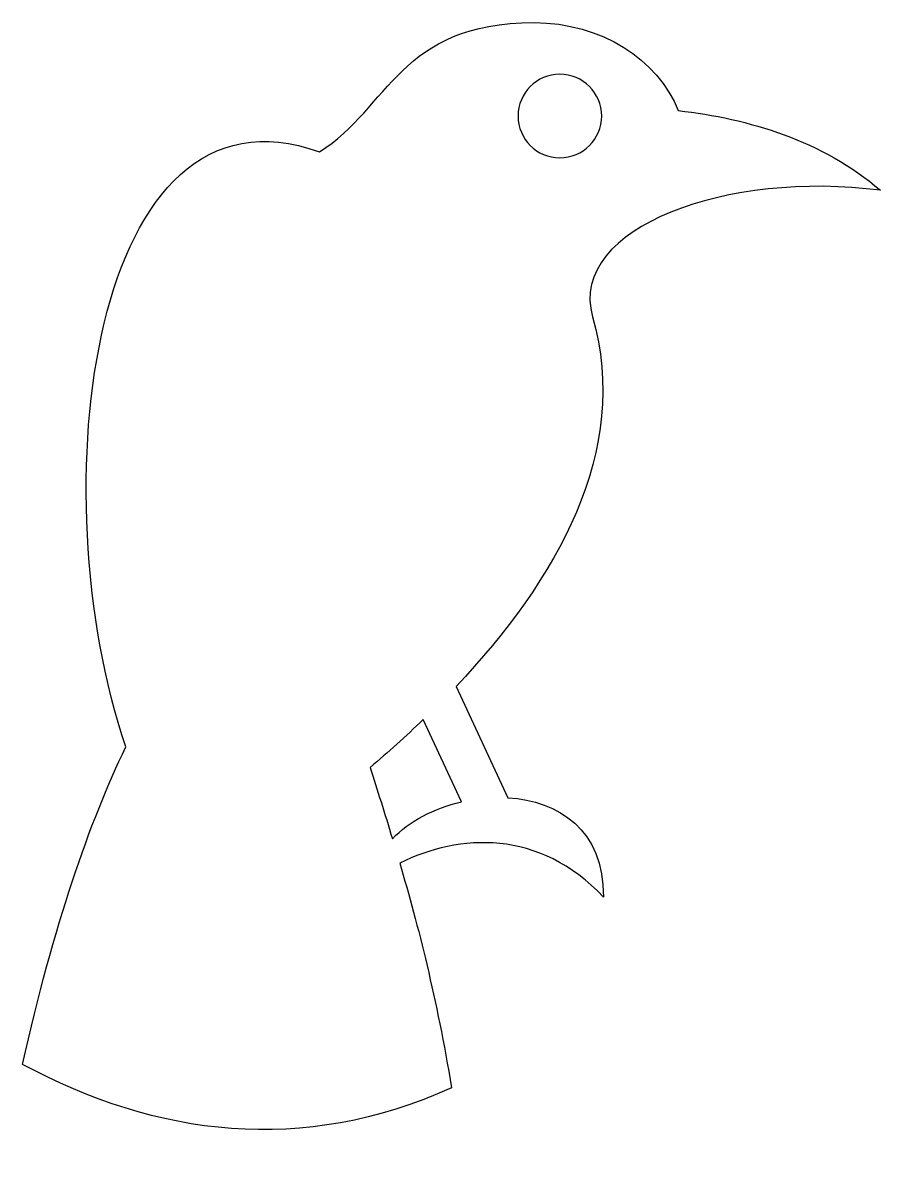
# Model space of a CAD drawing. Header units: centimetres. Extents: x -5.5 to 9.9, y -10.4 to 9.9.
import ezdxf

# ---------------------------------------------------------------- set-up
doc = ezdxf.new("R2010")
doc.units = ezdxf.units.CM
doc.header["$MEASUREMENT"] = 0
doc.layers.add('Layer 1', color=7, linetype='Continuous')

msp = doc.modelspace()

# ---------------------------------------------------------------- linework, layer by layer
at = {"layer": 'Layer 1'}
for points, knots in [([(3.68181, 9.85803), (1.26432, 9.85803), (1.0986, 8.33353), (-0.16075, 7.5441), (-0.16075, 7.5441), (-4.26816, 9.00202), (-5.18181, 1.45496), (-3.63302, -3.12043), (-3.63302, -3.12043), (-4.28224, -4.4666), (-4.92909, -6.32098), (-5.48053, -8.80914), (-5.48053, -8.80914), (-3.08421, -10.10201), (-0.45731, -10.43914), (2.20332, -9.22686), (2.20332, -9.22686), (1.94188, -7.6365), (1.60538, -6.32326), (1.27689, -5.20509), (1.27689, -5.20509), (2.33214, -4.67251), (3.78985, -4.59058), (4.92442, -5.8126), (4.92442, -5.8126), (4.93454, -4.6055), (4.1223, -4.08557), (3.21535, -4.031), (3.21535, -4.031), (3.21535, -4.031), (2.28639, -2.03591), (2.28639, -2.03591), (2.28639, -2.03591), (4.083, -0.13599), (5.42284, 2.18848), (4.72813, 4.58699), (4.72813, 4.58699), (4.29367, 6.20835), (7.18243, 7.21089), (9.88713, 6.85352), (9.88713, 6.85352), (8.85304, 7.74596), (7.52615, 8.13888), (6.26722, 8.282), (6.26722, 8.282), (5.89433, 9.1997), (4.89187, 9.85803), (3.68178, 9.85803), (3.68178, 9.85803), (3.68178, 9.85803), (3.68181, 9.85803), (3.68181, 9.85803)], [0, 0, 0, 0, 0.07142857, 0.07142857, 0.07142857, 0.07142857, 0.14285714, 0.14285714, 0.14285714, 0.14285714, 0.21428571, 0.21428571, 0.21428571, 0.21428571, 0.28571429, 0.28571429, 0.28571429, 0.28571429, 0.35714286, 0.35714286, 0.35714286, 0.35714286, 0.42857143, 0.42857143, 0.42857143, 0.42857143, 0.5, 0.5, 0.5, 0.5, 0.57142857, 0.57142857, 0.57142857, 0.57142857, 0.64285714, 0.64285714, 0.64285714, 0.64285714, 0.71428571, 0.71428571, 0.71428571, 0.71428571, 0.78571429, 0.78571429, 0.78571429, 0.78571429, 0.85714286, 0.85714286, 0.85714286, 0.85714286, 1, 1, 1, 1]), ([(4.14431, 8.93303), (4.55789, 8.93303), (4.89418, 8.59805), (4.89418, 8.18455), (4.89418, 8.18455), (4.89418, 7.77101), (4.55793, 7.43607), (4.14435, 7.43607), (4.14435, 7.43607), (3.73081, 7.43607), (3.39587, 7.77101), (3.39587, 8.18455), (3.39587, 8.18455), (3.39587, 8.59805), (3.73089, 8.93303), (4.14435, 8.93303), (4.14435, 8.93303), (4.14435, 8.93303), (4.14431, 8.93303), (4.14431, 8.93303)], [0, 0, 0, 0, 0.16666667, 0.16666667, 0.16666667, 0.16666667, 0.33333333, 0.33333333, 0.33333333, 0.33333333, 0.5, 0.5, 0.5, 0.5, 0.66666667, 0.66666667, 0.66666667, 0.66666667, 1, 1, 1, 1]), ([(1.69469, -2.63153), (1.69469, -2.63153), (2.38118, -4.10479), (2.38118, -4.10479), (2.38118, -4.10479), (1.89119, -4.21856), (1.43978, -4.45128), (1.14515, -4.76628), (1.14515, -4.76628), (1.00608, -4.30918), (0.87114, -3.88484), (0.74582, -3.48943), (0.74582, -3.48943), (1.06545, -3.21745), (1.38374, -2.93058), (1.69468, -2.63156), (1.69468, -2.63156), (1.69468, -2.63156), (1.69469, -2.63153), (1.69469, -2.63153)], [0, 0, 0, 0, 0.16666667, 0.16666667, 0.16666667, 0.16666667, 0.33333333, 0.33333333, 0.33333333, 0.33333333, 0.5, 0.5, 0.5, 0.5, 0.66666667, 0.66666667, 0.66666667, 0.66666667, 1, 1, 1, 1])]:
    msp.add_open_spline(points, degree=3, knots=knots, dxfattribs=at)

doc.saveas('drawing.dxf')
